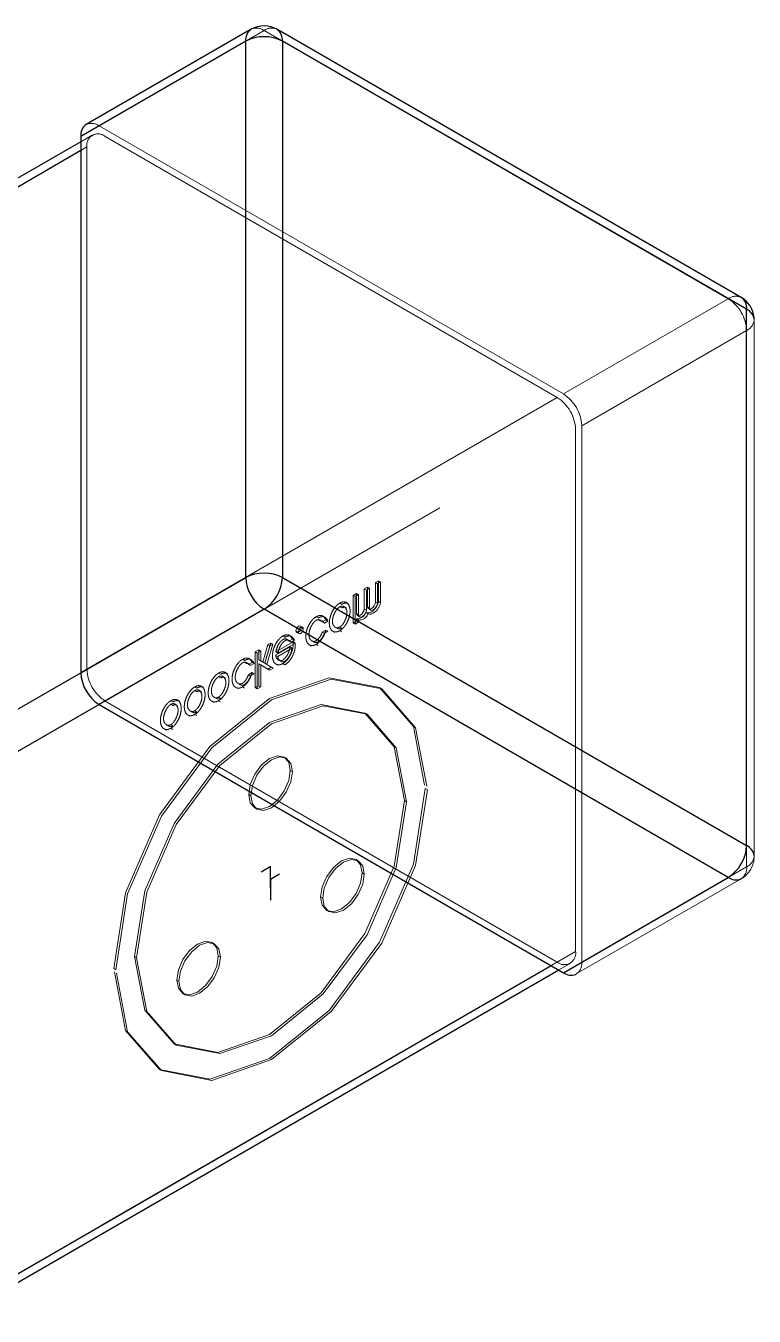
# Model space of a CAD drawing. Header units: millimetres. Extents: x 0 to 841, y 0 to 2287.
# Drawn here: x 588.186 to 589.873, y 221.641 to 224.627 of the extents above; entities that cross this region are included whole.
import ezdxf

# ---------------------------------------------------------------- set-up
doc = ezdxf.new("R2010")
doc.units = ezdxf.units.MM
doc.header["$PDSIZE"] = -1
doc.linetypes.add('HIDDEN', pattern=[1.905, 1.27, -0.635])

msp = doc.modelspace()

# ---------------------------------------------------------------- linework, layer by layer
at = {"color": 7, "linetype": 'Continuous', "lineweight": 25}
for p, q in [((588.7079, 224.6193), (588.3261, 224.3988)), ((589.8427, 223.9988), (588.7679, 224.6193)), ((588.6955, 224.5918), (588.3136, 224.3714)), ((588.6955, 223.3507), (588.6955, 224.5918)), ((588.7803, 224.5918), (588.7803, 223.3507)), ((589.8551, 223.9713), (588.7803, 224.5918)), ((588.3136, 224.3714), (588.3136, 223.1302)), ((588.3136, 224.3387), (586.9136, 223.5305)), ((588.3136, 224.359), (586.926, 223.5579)), ((589.8551, 222.7302), (589.8551, 223.9713)), ((588.3136, 223.1302), (588.6955, 223.3507)), ((588.7803, 223.3507), (589.8551, 222.7302)), ((588.7379, 223.2772), (588.3561, 223.0568)), ((589.8127, 222.6567), (588.7379, 223.2772)), ((586.9136, 222.322), (588.3136, 223.1302)), ((588.3561, 223.0568), (586.956, 222.2485)), ((588.3561, 223.0568), (589.4309, 222.4363)), ((589.4309, 222.4363), (589.8127, 222.6567)), ((588.0025, 221.6444), (589.4026, 222.4526)), ((588.0325, 221.6414), (589.4202, 222.4425))]:
    msp.add_line(p, q, dxfattribs=at)
at = {"color": 7, "linetype": 'HIDDEN', "lineweight": 18}
for p, q in [((588.3561, 224.3959), (588.7379, 224.6163)), ((588.7379, 224.6163), (589.8127, 223.9958)), ((589.4309, 223.7754), (588.3561, 224.3959)), ((586.956, 223.555), (588.3702, 224.3714)), ((588.3402, 224.3744), (588.3136, 224.359)), ((588.3702, 224.3714), (589.4167, 223.7672)), ((588.3278, 224.3469), (588.3136, 224.3387)), ((588.3278, 223.1384), (588.3278, 224.3469)), ((589.8127, 223.9958), (589.4309, 223.7754)), ((589.8727, 223.9468), (589.8725, 223.9524)), ((589.8727, 222.7057), (589.8727, 223.9468)), ((589.4733, 223.7019), (589.8551, 223.9224)), ((589.8551, 223.9224), (589.8551, 222.6812)), ((589.4167, 223.7672), (588.0025, 222.9508)), ((588.0449, 222.8773), (589.4592, 223.6938)), ((589.4592, 222.4853), (589.4592, 223.6938)), ((589.4733, 222.4608), (589.4733, 223.7019)), ((588.9701, 223.3243), (588.9775, 223.3286)), ((588.9701, 223.3243), (588.9701, 223.2777)), ((588.9701, 223.3243), (588.9749, 223.3215)), ((588.9749, 223.3215), (588.9823, 223.3258)), ((588.9749, 223.3215), (588.9749, 223.2749)), ((588.9775, 223.3286), (588.9775, 223.2834)), ((588.9775, 223.3286), (588.9823, 223.3258)), ((588.9823, 223.3258), (588.9823, 223.2806)), ((589.003, 223.3433), (588.9958, 223.3391)), ((588.9958, 223.3391), (588.9958, 223.294)), ((588.9958, 223.3391), (589.0006, 223.3363)), ((589.0079, 223.3405), (589.0006, 223.3363)), ((589.0006, 223.3363), (589.0006, 223.2912)), ((589.003, 223.3433), (589.003, 223.2948)), ((589.003, 223.3433), (589.0079, 223.3405)), ((589.0079, 223.3405), (589.0079, 223.2921)), ((588.9131, 223.2914), (588.9179, 223.2886)), ((588.9337, 223.2899), (588.9289, 223.2926)), ((588.9441, 223.3093), (588.9519, 223.3138)), ((588.9441, 223.2454), (588.9441, 223.3093)), ((588.9441, 223.3093), (588.9489, 223.3065)), ((588.9489, 223.3065), (588.9567, 223.311)), ((588.9489, 223.2427), (588.9489, 223.3065)), ((588.9519, 223.3138), (588.9519, 223.2672)), ((588.9519, 223.3138), (588.9567, 223.311)), ((588.9567, 223.311), (588.9567, 223.2644)), ((588.9958, 223.294), (589.0006, 223.2912)), ((589.003, 223.2948), (589.0079, 223.2921)), ((588.8587, 223.26), (588.8635, 223.2572)), ((588.8783, 223.259), (588.8735, 223.2618)), ((588.9131, 223.283), (588.9179, 223.2803)), ((588.9287, 223.2802), (588.9239, 223.2829)), ((588.9519, 223.2672), (588.9567, 223.2644)), ((588.9545, 223.2626), (588.9593, 223.2598)), ((588.9701, 223.2777), (588.9749, 223.2749)), ((588.9738, 223.27), (588.9786, 223.2672)), ((588.9743, 223.2696), (588.9791, 223.2669)), ((588.9775, 223.2834), (588.9823, 223.2806)), ((588.9802, 223.2782), (588.985, 223.2754)), ((588.8118, 223.2274), (588.8166, 223.2246)), ((588.8269, 223.2355), (588.8221, 223.2383)), ((588.8239, 223.2344), (588.8287, 223.2316)), ((588.8677, 223.2503), (588.8629, 223.2531)), ((588.8728, 223.248), (588.881, 223.2528)), ((588.8728, 223.248), (588.8776, 223.2453)), ((588.8728, 223.2243), (588.881, 223.2291)), ((588.8776, 223.2453), (588.8858, 223.25)), ((588.881, 223.2528), (588.8858, 223.25)), ((588.881, 223.2291), (588.8858, 223.2263)), ((588.9023, 223.236), (588.9071, 223.2332)), ((588.9131, 223.2358), (588.9179, 223.2331)), ((588.9131, 223.2275), (588.9179, 223.2247)), ((588.9441, 223.2454), (588.9519, 223.2499)), ((588.9441, 223.2454), (588.9489, 223.2427)), ((588.9489, 223.2427), (588.9567, 223.2472)), ((588.9519, 223.2499), (588.9519, 223.255)), ((588.9519, 223.255), (588.9567, 223.2522)), ((588.9519, 223.2499), (588.9567, 223.2472)), ((588.9567, 223.2472), (588.9567, 223.2522)), ((588.7398, 223.1521), (588.7533, 223.1991)), ((588.7533, 223.1991), (588.7467, 223.1953)), ((588.7533, 223.1991), (588.7581, 223.1964)), ((588.765, 223.1785), (588.8053, 223.2017)), ((588.7698, 223.1757), (588.8101, 223.199)), ((588.7815, 223.2154), (588.7863, 223.2126)), ((588.7913, 223.2058), (588.7865, 223.2086)), ((588.7956, 223.2035), (588.8038, 223.2082)), ((588.7956, 223.2035), (588.8004, 223.2007)), ((588.801, 223.2144), (588.7962, 223.2172)), ((588.8004, 223.2007), (588.8086, 223.2054)), ((588.8038, 223.2082), (588.8086, 223.2054)), ((588.8053, 223.2017), (588.8101, 223.199)), ((588.8136, 223.2235), (588.8184, 223.2208)), ((588.848, 223.2045), (588.8528, 223.2017)), ((588.8728, 223.2243), (588.8776, 223.2216)), ((588.8776, 223.2216), (588.8858, 223.2263)), ((588.8973, 223.2263), (588.9021, 223.2235)), ((588.7255, 223.1831), (588.7175, 223.1785)), ((588.7175, 223.1785), (588.7175, 223.0958)), ((588.7175, 223.1785), (588.7224, 223.1757)), ((588.7303, 223.1803), (588.7224, 223.1757)), ((588.7224, 223.1757), (588.7224, 223.093)), ((588.7255, 223.1604), (588.7255, 223.1831)), ((588.7255, 223.1831), (588.7303, 223.1803)), ((588.7303, 223.1576), (588.7303, 223.1803)), ((588.7467, 223.1953), (588.735, 223.1549)), ((588.7515, 223.1925), (588.7398, 223.1521)), ((588.7446, 223.1493), (588.7581, 223.1964)), ((588.7467, 223.1953), (588.7515, 223.1925)), ((588.7581, 223.1964), (588.7515, 223.1925)), ((588.7648, 223.1709), (588.7981, 223.1901)), ((588.7648, 223.1709), (588.7696, 223.1681)), ((588.765, 223.1785), (588.7698, 223.1757)), ((588.7696, 223.1681), (588.8029, 223.1874)), ((588.7981, 223.1901), (588.8029, 223.1874)), ((588.8429, 223.1948), (588.8477, 223.1921)), ((588.8587, 223.1961), (588.8635, 223.1933)), ((588.3136, 223.1302), (588.3278, 223.1384)), ((588.688, 223.1614), (588.6928, 223.1587)), ((588.697, 223.1518), (588.6922, 223.1546)), ((588.7021, 223.1495), (588.7103, 223.1542)), ((588.7021, 223.1495), (588.7069, 223.1467)), ((588.7076, 223.1604), (588.7028, 223.1632)), ((588.7069, 223.1467), (588.7151, 223.1515)), ((588.7103, 223.1542), (588.7151, 223.1515)), ((588.7255, 223.1604), (588.735, 223.1549)), ((588.7255, 223.1604), (588.7303, 223.1576)), ((588.7255, 223.1511), (588.7467, 223.1389)), ((588.7255, 223.1004), (588.7255, 223.1511)), ((588.7255, 223.1511), (588.7303, 223.1483)), ((588.7303, 223.1576), (588.7398, 223.1521)), ((588.7303, 223.0976), (588.7303, 223.1483)), ((588.7303, 223.1483), (588.7515, 223.1361)), ((588.735, 223.1549), (588.7398, 223.1521)), ((588.7398, 223.1521), (588.7547, 223.1435)), ((588.7398, 223.1521), (588.7446, 223.1493)), ((588.7446, 223.1493), (588.7595, 223.1407)), ((588.7467, 223.1389), (588.7547, 223.1435)), ((588.7467, 223.1389), (588.7515, 223.1361)), ((588.7515, 223.1361), (588.7595, 223.1407)), ((588.7547, 223.1435), (588.7595, 223.1407)), ((588.7657, 223.1503), (588.7705, 223.1475)), ((588.7742, 223.1585), (588.779, 223.1557)), ((588.7815, 223.1515), (588.7863, 223.1488)), ((588.6327, 223.1295), (588.6375, 223.1267)), ((588.6327, 223.1212), (588.6375, 223.1184)), ((588.6483, 223.1183), (588.6435, 223.1211)), ((588.6533, 223.128), (588.6485, 223.1308)), ((588.7021, 223.1258), (588.7103, 223.1305)), ((588.7021, 223.1258), (588.7069, 223.123)), ((588.7069, 223.123), (588.7151, 223.1278)), ((588.7103, 223.1305), (588.7151, 223.1278)), ((588.5774, 223.0976), (588.5822, 223.0948)), ((588.5774, 223.0893), (588.5822, 223.0865)), ((588.593, 223.0864), (588.5882, 223.0891)), ((588.598, 223.0961), (588.5932, 223.0989)), ((588.6722, 223.0963), (588.677, 223.0935)), ((588.6773, 223.106), (588.6821, 223.1032)), ((588.688, 223.0976), (588.6928, 223.0948)), ((588.7175, 223.0958), (588.7255, 223.1004)), ((588.7175, 223.0958), (588.7224, 223.093)), ((588.7224, 223.093), (588.7303, 223.0976)), ((588.7255, 223.1004), (588.7303, 223.0976)), ((589.0104, 223.0931), (589.0055, 223.0959)), ((588.3702, 223.0649), (588.3561, 223.0568)), ((588.3702, 223.0649), (589.4167, 222.4608)), ((588.5221, 223.0657), (588.5269, 223.0629)), ((588.5221, 223.0573), (588.5269, 223.0546)), ((588.5377, 223.0544), (588.5329, 223.0572)), ((588.5427, 223.0642), (588.5379, 223.0669)), ((588.6169, 223.0644), (588.6217, 223.0616)), ((588.6219, 223.0741), (588.6267, 223.0713)), ((588.6327, 223.074), (588.6375, 223.0712)), ((588.6327, 223.0657), (588.6375, 223.0629)), ((588.5616, 223.0325), (588.5664, 223.0297)), ((588.5666, 223.0422), (588.5714, 223.0394)), ((588.5774, 223.0421), (588.5822, 223.0393)), ((588.5774, 223.0337), (588.5822, 223.031)), ((588.9764, 223.0342), (588.9715, 223.037)), ((588.5063, 223.0005), (588.5111, 222.9978)), ((588.5113, 223.0103), (588.5161, 223.0075)), ((588.5221, 223.0101), (588.5269, 223.0074)), ((588.5221, 223.0018), (588.5269, 222.999)), ((588.7894, 222.9324), (588.7846, 222.9352)), ((588.7986, 222.904), (588.8035, 222.9013)), ((588.7025, 222.8485), (588.7073, 222.8458)), ((589.1112, 222.8624), (589.116, 222.8596)), ((588.7166, 222.8174), (588.7214, 222.8146)), ((589.0631, 222.8346), (589.0679, 222.8318)), ((588.9559, 222.6954), (588.9511, 222.6982)), ((588.9652, 222.6671), (588.97, 222.6643)), ((589.8551, 222.6812), (589.4733, 222.4608)), ((589.4609, 222.4333), (589.8427, 222.6537)), ((588.869, 222.6115), (588.8739, 222.6088)), ((588.8831, 222.5804), (588.8879, 222.5776)), ((589.4592, 222.4853), (588.0449, 221.6689)), ((588.6228, 222.5031), (588.618, 222.5059)), ((588.438, 222.4738), (588.4428, 222.471)), ((588.6321, 222.4747), (588.6369, 222.472)), ((589.4026, 222.4526), (589.4167, 222.4608)), ((589.4202, 222.4425), (589.4467, 222.4578)), ((588.3899, 222.446), (588.3947, 222.4432)), ((588.5359, 222.4192), (588.5407, 222.4164)), ((588.55, 222.3881), (588.5548, 222.3853)), ((588.5296, 222.2714), (588.5344, 222.2686)), ((588.4956, 222.2125), (588.5004, 222.2097))]:
    msp.add_line(p, q, dxfattribs=at)
at = {"color": 7, "linetype": 'Continuous'}
for p, q in [((588.7521, 222.6813), (588.7311, 222.6692)), ((588.7521, 222.6813), (588.7311, 222.6692)), ((588.7521, 222.6813), (588.7521, 222.633)), ((588.7521, 222.6813), (588.7521, 222.633)), ((588.753, 222.6528), (588.7739, 222.6649)), ((588.753, 222.6528), (588.753, 222.6044))]:
    msp.add_line(p, q, dxfattribs=at)
at = {"color": 7, "linetype": 'HIDDEN', "lineweight": 18, "flags": 128}
for points in [[(588.9738, 223.27), (588.9773, 223.2686), (588.9814, 223.2688), (588.9859, 223.2705), (588.9905, 223.2737), (588.9947, 223.278), (588.9984, 223.2832), (589.0012, 223.289), (589.003, 223.2948)], [(588.9775, 223.2834), (588.9784, 223.2801), (588.9804, 223.278), (588.9833, 223.2776), (588.9867, 223.2788), (588.99, 223.2815), (588.9929, 223.2853), (588.9949, 223.2896), (588.9958, 223.294)], [(588.9786, 223.2672), (588.9821, 223.2658), (588.9862, 223.266), (588.9907, 223.2678), (588.9953, 223.2709), (588.9995, 223.2752), (589.0032, 223.2804), (589.006, 223.2862), (589.0079, 223.2921)], [(588.9823, 223.2806), (588.9832, 223.2773), (588.9852, 223.2753), (588.9881, 223.2748), (588.9915, 223.276), (588.9948, 223.2787), (588.9977, 223.2825), (588.9998, 223.2869), (589.0006, 223.2912)], [(588.9519, 223.2672), (588.9529, 223.2642), (588.955, 223.2624), (588.9578, 223.2621), (588.961, 223.2633), (588.9642, 223.2658), (588.967, 223.2694), (588.9691, 223.2735), (588.9701, 223.2777)], [(588.9567, 223.2644), (588.9577, 223.2614), (588.9598, 223.2596), (588.9626, 223.2593), (588.9658, 223.2605), (588.969, 223.263), (588.9718, 223.2666), (588.9739, 223.2707), (588.9749, 223.2749)], [(588.8118, 223.2274), (588.8123, 223.2303), (588.8136, 223.2333), (588.8155, 223.236), (588.8178, 223.2378), (588.8201, 223.2386), (588.8221, 223.2383), (588.8234, 223.2368), (588.8239, 223.2344)], [(588.8239, 223.2344), (588.8234, 223.2314), (588.8221, 223.2284), (588.8201, 223.2258), (588.8178, 223.224), (588.8155, 223.2232), (588.8136, 223.2235), (588.8123, 223.225), (588.8118, 223.2274)], [(588.8166, 223.2246), (588.8171, 223.2276), (588.8184, 223.2306), (588.8204, 223.2332), (588.8227, 223.2351), (588.825, 223.2359), (588.8269, 223.2355), (588.8282, 223.234), (588.8287, 223.2316)], [(588.8287, 223.2316), (588.8282, 223.2287), (588.8269, 223.2257), (588.825, 223.223), (588.8227, 223.2212), (588.8204, 223.2204), (588.8184, 223.2208), (588.8171, 223.2223), (588.8166, 223.2246)], [(588.3899, 222.446), (588.4174, 222.6212), (588.4956, 222.8014), (588.6126, 222.9593), (588.7506, 223.0706), (588.8886, 223.1186), (589.0056, 223.0959), (589.0837, 223.0059), (589.1112, 222.8624)], [(588.3947, 222.4432), (588.4222, 222.6184), (588.5004, 222.7987), (588.6174, 222.9565), (588.7554, 223.0678), (588.8934, 223.1158), (589.0104, 223.0931), (589.0885, 223.0031), (589.116, 222.8596)], [(588.438, 222.4738), (588.4618, 222.6256), (588.5296, 222.7818), (588.631, 222.9186), (588.7506, 223.0151), (588.8702, 223.0567), (588.9716, 223.037), (589.0393, 222.959), (589.0631, 222.8346)], [(588.4428, 222.471), (588.4666, 222.6228), (588.5344, 222.779), (588.6358, 222.9158), (588.7554, 223.0123), (588.875, 223.0539), (588.9764, 223.0342), (589.0441, 222.9562), (589.0679, 222.8318)], [(588.7025, 222.8485), (588.7061, 222.8719), (588.7166, 222.8959), (588.7322, 222.917), (588.7506, 222.9318), (588.769, 222.9382), (588.7846, 222.9352), (588.795, 222.9232), (588.7986, 222.904)], [(588.7073, 222.8458), (588.711, 222.8691), (588.7214, 222.8931), (588.737, 222.9142), (588.7554, 222.929), (588.7738, 222.9354), (588.7894, 222.9324), (588.7998, 222.9204), (588.8035, 222.9013)], [(588.7986, 222.904), (588.795, 222.8807), (588.7846, 222.8567), (588.769, 222.8356), (588.7506, 222.8208), (588.7322, 222.8144), (588.7166, 222.8174), (588.7061, 222.8294), (588.7025, 222.8485)], [(588.8035, 222.9013), (588.7998, 222.8779), (588.7894, 222.8539), (588.7738, 222.8328), (588.7554, 222.818), (588.737, 222.8116), (588.7214, 222.8146), (588.711, 222.8266), (588.7073, 222.8458)], [(589.1112, 222.8624), (589.0837, 222.6872), (589.0056, 222.5069), (588.8886, 222.3491), (588.7506, 222.2377), (588.6126, 222.1898), (588.4956, 222.2125), (588.4174, 222.3025), (588.3899, 222.446)], [(589.116, 222.8596), (589.0885, 222.6844), (589.0104, 222.5042), (588.8934, 222.3463), (588.7554, 222.235), (588.6174, 222.187), (588.5004, 222.2097), (588.4222, 222.2997), (588.3947, 222.4432)], [(589.0631, 222.8346), (589.0393, 222.6828), (588.9716, 222.5266), (588.8702, 222.3898), (588.7506, 222.2933), (588.631, 222.2517), (588.5296, 222.2714), (588.4618, 222.3494), (588.438, 222.4738)], [(589.0679, 222.8318), (589.0441, 222.68), (588.9764, 222.5238), (588.875, 222.387), (588.7554, 222.2905), (588.6358, 222.2489), (588.5344, 222.2686), (588.4666, 222.3466), (588.4428, 222.471)], [(588.869, 222.6115), (588.8727, 222.6349), (588.8831, 222.6589), (588.8987, 222.68), (588.9171, 222.6948), (588.9355, 222.7012), (588.9511, 222.6982), (588.9616, 222.6862), (588.9652, 222.6671)], [(588.8739, 222.6088), (588.8775, 222.6321), (588.8879, 222.6562), (588.9035, 222.6772), (588.9219, 222.692), (588.9403, 222.6984), (588.9559, 222.6954), (588.9664, 222.6834), (588.97, 222.6643)], [(588.9652, 222.6671), (588.9616, 222.6437), (588.9511, 222.6197), (588.9355, 222.5986), (588.9171, 222.5838), (588.8987, 222.5774), (588.8831, 222.5804), (588.8727, 222.5924), (588.869, 222.6115)], [(588.97, 222.6643), (588.9664, 222.6409), (588.9559, 222.6169), (588.9403, 222.5958), (588.9219, 222.581), (588.9035, 222.5746), (588.8879, 222.5776), (588.8775, 222.5896), (588.8739, 222.6088)], [(588.5359, 222.4192), (588.5396, 222.4426), (588.55, 222.4666), (588.5656, 222.4877), (588.584, 222.5025), (588.6024, 222.5089), (588.618, 222.5059), (588.6284, 222.4939), (588.6321, 222.4747)], [(588.5407, 222.4164), (588.5444, 222.4398), (588.5548, 222.4638), (588.5704, 222.4849), (588.5888, 222.4997), (588.6072, 222.5061), (588.6228, 222.5031), (588.6332, 222.4911), (588.6369, 222.472)], [(588.6321, 222.4747), (588.6284, 222.4514), (588.618, 222.4273), (588.6024, 222.4063), (588.584, 222.3915), (588.5656, 222.3851), (588.55, 222.3881), (588.5396, 222.4001), (588.5359, 222.4192)], [(588.6369, 222.472), (588.6332, 222.4486), (588.6228, 222.4246), (588.6072, 222.4035), (588.5888, 222.3887), (588.5704, 222.3823), (588.5548, 222.3853), (588.5444, 222.3973), (588.5407, 222.4164)]]:
    msp.add_lwpolyline(points, dxfattribs=at)
at = {"color": 7, "linetype": 'Continuous', "lineweight": 25}
for centre, radius, start, end in [((588.7255, 224.5948), 0.0302, 125.698, 185.6204), ((588.7379, 224.5099), 0.0922, 62.6097, 117.3903), ((588.7379, 224.5673), 0.06, 60.0027, 119.9973), ((588.7503, 224.5948), 0.0302, 354.3796, 54.302), ((588.3437, 224.3743), 0.0302, 125.698, 185.6204), ((589.8127, 223.9468), 0.06, 5.2649, 60.0027), ((589.8251, 223.9743), 0.0302, 354.3796, 54.302), ((589.8422, 223.9432), 0.031, 10.3178, 65.2107), ((588.7379, 223.2688), 0.0922, 62.6097, 117.3903), ((588.7876, 223.3549), 0.0922, 182.6055, 237.3945), ((588.6882, 223.3549), 0.0922, 302.6055, 357.3945), ((588.4058, 223.1344), 0.0922, 182.6055, 237.3945), ((589.763, 222.7344), 0.0922, 302.6055, 357.3945), ((589.8422, 222.7021), 0.031, 10.3178, 65.2107), ((589.8306, 222.682), 0.031, 234.7963, 289.691), ((589.4487, 222.4616), 0.031, 234.7963, 289.691)]:
    msp.add_arc(centre, radius, start, end, dxfattribs=at)
at = {"color": 7, "linetype": 'HIDDEN', "lineweight": 18}
for centre, radius, start, end in [((588.7203, 224.5918), 0.0302, 54.3818, 114.314), ((588.7555, 224.5918), 0.0302, 65.6861, 125.6182), ((588.3385, 224.3713), 0.0302, 54.3818, 114.314), ((588.3537, 224.3511), 0.0262, 50.7967, 189.214), ((589.8303, 223.9713), 0.0302, 65.6861, 125.6182), ((589.763, 223.9182), 0.0922, 2.6055, 57.3945), ((589.8437, 223.9489), 0.0289, 293.2778, 359.7404), ((589.367, 223.6896), 0.0922, 2.6055, 57.3945), ((589.3812, 223.6977), 0.0922, 2.6055, 57.3945), ((588.9531, 223.2767), 0.0217, 266.7937, 342.0245), ((588.958, 223.2739), 0.0217, 266.7937, 342.0245), ((588.4199, 223.1426), 0.0922, 182.6055, 237.3945), ((589.8127, 222.7057), 0.06, 299.9973, 0), ((589.8437, 222.7078), 0.0289, 293.2778, 359.7404), ((589.8264, 222.6778), 0.0289, 300.2638, 6.7169), ((589.4333, 222.4811), 0.0262, 230.7967, 9.214), ((589.4454, 222.457), 0.0282, 299.2639, 7.7168)]:
    msp.add_arc(centre, radius, start, end, dxfattribs=at)
for points, knots in [([(588.9131, 223.2275), (588.9116, 223.2268), (588.9085, 223.2252), (588.9034, 223.2243), (588.8982, 223.2253), (588.8934, 223.229), (588.8899, 223.2358), (588.8886, 223.2453), (588.8899, 223.2563), (588.8934, 223.2671), (588.8982, 223.2764), (588.9034, 223.2834), (588.9085, 223.2884), (588.9116, 223.2904), (588.9131, 223.2914)], [0, 0, 0, 0, 0.053784, 0.117806, 0.194259, 0.284674, 0.388205, 0.5, 0.611795, 0.715326, 0.805741, 0.882194, 0.946216, 1, 1, 1, 1]), ([(588.9131, 223.2914), (588.9146, 223.2921), (588.9177, 223.2937), (588.9228, 223.2946), (588.928, 223.2936), (588.9328, 223.2899), (588.9363, 223.2831), (588.9376, 223.2736), (588.9363, 223.2626), (588.9328, 223.2518), (588.928, 223.2425), (588.9228, 223.2355), (588.9177, 223.2305), (588.9146, 223.2285), (588.9131, 223.2275)], [0, 0, 0, 0, 0.053784, 0.117806, 0.194259, 0.284674, 0.388205, 0.5, 0.611795, 0.715326, 0.805741, 0.882194, 0.946216, 1, 1, 1, 1]), ([(588.9179, 223.2886), (588.9194, 223.2893), (588.9226, 223.291), (588.9275, 223.2917), (588.9314, 223.2914), (588.9332, 223.29), (588.9335, 223.2896)], [0, 0, 0, 0, 0.247731, 0.542616, 0.894759, 1, 1, 1, 1]), ([(588.8587, 223.1961), (588.8572, 223.1954), (588.854, 223.1938), (588.849, 223.1929), (588.8438, 223.1939), (588.8389, 223.1976), (588.8355, 223.2044), (588.8342, 223.2139), (588.8355, 223.2249), (588.8389, 223.2357), (588.8438, 223.245), (588.849, 223.252), (588.854, 223.257), (588.8572, 223.259), (588.8587, 223.26)], [0, 0, 0, 0, 0.053784, 0.117806, 0.194259, 0.284674, 0.388205, 0.5, 0.611795, 0.715326, 0.805741, 0.882194, 0.946216, 1, 1, 1, 1]), ([(588.8587, 223.26), (588.8613, 223.2611), (588.8668, 223.2636), (588.8756, 223.2621), (588.8789, 223.2563), (588.881, 223.2528)], [0, 0, 0, 0, 0.262326, 0.545229, 1, 1, 1, 1]), ([(588.8635, 223.2572), (588.8661, 223.2584), (588.8716, 223.2608), (588.8804, 223.2594), (588.8837, 223.2536), (588.8858, 223.25)], [0, 0, 0, 0, 0.262326, 0.545229, 1, 1, 1, 1]), ([(588.9131, 223.2358), (588.911, 223.2351), (588.9064, 223.2335), (588.9011, 223.2363), (588.8973, 223.2415), (588.8957, 223.2494), (588.8973, 223.2592), (588.9011, 223.2688), (588.9064, 223.2777), (588.911, 223.2813), (588.9131, 223.283)], [0, 0, 0, 0, 0.111736, 0.23533, 0.367087, 0.5, 0.632913, 0.76467, 0.888264, 1, 1, 1, 1]), ([(588.9131, 223.283), (588.9152, 223.2838), (588.9198, 223.2854), (588.9251, 223.2826), (588.9289, 223.2774), (588.9305, 223.2695), (588.9289, 223.2597), (588.9251, 223.2501), (588.9198, 223.2411), (588.9152, 223.2376), (588.9131, 223.2358)], [0, 0, 0, 0, 0.111736, 0.23533, 0.367087, 0.5, 0.632913, 0.76467, 0.888264, 1, 1, 1, 1]), ([(588.9179, 223.2803), (588.9201, 223.2811), (588.9243, 223.2827), (588.9272, 223.2808), (588.9286, 223.2799)], [0, 0, 0, 0, 0.519668, 1, 1, 1, 1]), ([(588.8728, 223.2243), (588.8717, 223.2217), (588.8695, 223.2165), (588.8649, 223.2096), (588.8596, 223.2044), (588.854, 223.2024), (588.8492, 223.2033), (588.8453, 223.2064), (588.8426, 223.2114), (588.8415, 223.2181), (588.8426, 223.226), (588.8453, 223.2342), (588.8492, 223.2418), (588.854, 223.2483), (588.8596, 223.2526), (588.8649, 223.2536), (588.8695, 223.2521), (588.8717, 223.2494), (588.8728, 223.248)], [0, 0, 0, 0, 0.06591, 0.127752, 0.184575, 0.240344, 0.300579, 0.365486, 0.4327, 0.5, 0.5673, 0.634514, 0.699421, 0.759656, 0.815425, 0.872248, 0.93409, 1, 1, 1, 1]), ([(588.881, 223.2291), (588.8798, 223.2253), (588.8775, 223.2178), (588.8715, 223.2079), (588.865, 223.2004), (588.8607, 223.1975), (588.8587, 223.1961)], [0, 0, 0, 0, 0.289345, 0.578702, 0.796119, 1, 1, 1, 1]), ([(588.8676, 223.25), (588.8682, 223.2502), (588.8707, 223.2509), (588.8743, 223.2492), (588.8765, 223.2466), (588.8776, 223.2453)], [0, 0, 0, 0, 0.134178, 0.553306, 1, 1, 1, 1]), ([(588.9179, 223.2331), (588.9157, 223.2323), (588.9116, 223.2307), (588.9086, 223.2325), (588.9072, 223.2334)], [0, 0, 0, 0, 0.519668, 1, 1, 1, 1]), ([(588.7815, 223.1515), (588.78, 223.1508), (588.7768, 223.1492), (588.7718, 223.1483), (588.7665, 223.1493), (588.7617, 223.153), (588.7583, 223.1598), (588.757, 223.1693), (588.7583, 223.1803), (588.7617, 223.1911), (588.7665, 223.2004), (588.7718, 223.2074), (588.7768, 223.2124), (588.78, 223.2144), (588.7815, 223.2154)], [0, 0, 0, 0, 0.053784, 0.117806, 0.194259, 0.284674, 0.388205, 0.5, 0.611795, 0.715326, 0.805741, 0.882194, 0.946216, 1, 1, 1, 1]), ([(588.765, 223.1785), (588.7664, 223.1835), (588.7683, 223.1909), (588.7739, 223.1999), (588.7785, 223.2053), (588.7836, 223.2085), (588.7884, 223.2088), (588.7926, 223.2072), (588.7946, 223.2047), (588.7956, 223.2035)], [0, 0, 0, 0, 0.267845, 0.395145, 0.51294, 0.624534, 0.740912, 0.866836, 1, 1, 1, 1]), ([(588.7698, 223.1757), (588.7712, 223.1808), (588.7731, 223.1882), (588.7787, 223.1972), (588.7833, 223.2025), (588.7884, 223.2057), (588.7932, 223.2061), (588.7974, 223.2044), (588.7994, 223.202), (588.8004, 223.2007)], [0, 0, 0, 0, 0.267845, 0.395145, 0.51294, 0.624534, 0.740912, 0.866836, 1, 1, 1, 1]), ([(588.7815, 223.2154), (588.7841, 223.2165), (588.7895, 223.219), (588.7983, 223.2176), (588.8017, 223.2118), (588.8038, 223.2082)], [0, 0, 0, 0, 0.262326, 0.54523, 1, 1, 1, 1]), ([(588.8053, 223.2017), (588.8053, 223.1969), (588.8054, 223.1868), (588.7997, 223.172), (588.793, 223.1617), (588.7872, 223.1554), (588.7833, 223.1528), (588.7815, 223.1515)], [0, 0, 0, 0, 0.284269, 0.585299, 0.73536, 0.873926, 1, 1, 1, 1]), ([(588.7863, 223.2126), (588.7889, 223.2138), (588.7943, 223.2162), (588.8031, 223.2148), (588.8065, 223.209), (588.8086, 223.2054)], [0, 0, 0, 0, 0.262326, 0.54523, 1, 1, 1, 1]), ([(588.8101, 223.199), (588.8101, 223.1941), (588.8102, 223.184), (588.8045, 223.1692), (588.7978, 223.1589), (588.7921, 223.1526), (588.7881, 223.15), (588.7863, 223.1488)], [0, 0, 0, 0, 0.284269, 0.585299, 0.73536, 0.873926, 1, 1, 1, 1]), ([(588.8776, 223.2216), (588.8765, 223.2189), (588.8743, 223.2137), (588.8697, 223.2069), (588.8644, 223.2017), (588.8589, 223.1997), (588.855, 223.2001), (588.8534, 223.2016), (588.8529, 223.2019)], [0, 0, 0, 0, 0.203733, 0.394894, 0.570539, 0.742926, 0.929119, 1, 1, 1, 1]), ([(588.7981, 223.1901), (588.7976, 223.1872), (588.7965, 223.1813), (588.7925, 223.1724), (588.7875, 223.1648), (588.7815, 223.1592), (588.7754, 223.1577), (588.7704, 223.1596), (588.7664, 223.1639), (588.7653, 223.1686), (588.7648, 223.1709)], [0, 0, 0, 0, 0.133809, 0.265222, 0.38803, 0.5, 0.61197, 0.734778, 0.866191, 1, 1, 1, 1]), ([(588.7745, 223.1583), (588.7735, 223.1593), (588.771, 223.1616), (588.7701, 223.1657), (588.7696, 223.1681)], [0, 0, 0, 0, 0.422439, 1, 1, 1, 1]), ([(588.8029, 223.1874), (588.8024, 223.1844), (588.8013, 223.1785), (588.7974, 223.1697), (588.7923, 223.162), (588.7863, 223.1565), (588.781, 223.155), (588.7786, 223.156), (588.7777, 223.1565)], [0, 0, 0, 0, 0.196173, 0.388834, 0.56888, 0.733035, 0.897191, 1, 1, 1, 1]), ([(588.688, 223.0976), (588.6866, 223.0968), (588.6834, 223.0952), (588.6784, 223.0944), (588.6731, 223.0954), (588.6683, 223.0991), (588.6648, 223.1059), (588.6635, 223.1154), (588.6648, 223.1264), (588.6683, 223.1372), (588.6731, 223.1464), (588.6784, 223.1535), (588.6834, 223.1584), (588.6866, 223.1605), (588.688, 223.1614)], [0, 0, 0, 0, 0.053784, 0.117806, 0.194259, 0.284674, 0.388205, 0.5, 0.611795, 0.715326, 0.805741, 0.882194, 0.946216, 1, 1, 1, 1]), ([(588.7021, 223.1258), (588.701, 223.1231), (588.6988, 223.118), (588.6942, 223.1111), (588.6889, 223.1059), (588.6834, 223.1039), (588.6786, 223.1048), (588.6746, 223.1079), (588.6719, 223.1129), (588.6708, 223.1196), (588.6719, 223.1275), (588.6746, 223.1357), (588.6786, 223.1433), (588.6834, 223.1497), (588.6889, 223.1541), (588.6942, 223.1551), (588.6988, 223.1535), (588.701, 223.1509), (588.7021, 223.1495)], [0, 0, 0, 0, 0.06591, 0.127752, 0.184575, 0.240344, 0.300579, 0.365486, 0.4327, 0.5, 0.5673, 0.634514, 0.699421, 0.759656, 0.815425, 0.872248, 0.93409, 1, 1, 1, 1]), ([(588.688, 223.1614), (588.6906, 223.1626), (588.6961, 223.165), (588.7049, 223.1636), (588.7083, 223.1578), (588.7103, 223.1542)], [0, 0, 0, 0, 0.262326, 0.545229, 1, 1, 1, 1]), ([(588.6928, 223.1587), (588.6954, 223.1598), (588.7009, 223.1623), (588.7097, 223.1608), (588.7131, 223.155), (588.7151, 223.1515)], [0, 0, 0, 0, 0.262326, 0.545229, 1, 1, 1, 1]), ([(588.6969, 223.1515), (588.6975, 223.1517), (588.7, 223.1523), (588.7036, 223.1506), (588.7058, 223.1481), (588.7069, 223.1467)], [0, 0, 0, 0, 0.134178, 0.553306, 1, 1, 1, 1]), ([(588.6327, 223.0657), (588.6313, 223.0649), (588.6281, 223.0633), (588.6231, 223.0625), (588.6178, 223.0634), (588.613, 223.0671), (588.6095, 223.0739), (588.6082, 223.0835), (588.6095, 223.0944), (588.613, 223.1052), (588.6178, 223.1145), (588.6231, 223.1215), (588.6281, 223.1265), (588.6313, 223.1286), (588.6327, 223.1295)], [0, 0, 0, 0, 0.053784, 0.117806, 0.194259, 0.284674, 0.388205, 0.5, 0.611795, 0.715326, 0.805741, 0.882194, 0.946216, 1, 1, 1, 1]), ([(588.6327, 223.074), (588.6306, 223.0732), (588.6261, 223.0716), (588.6207, 223.0744), (588.6169, 223.0796), (588.6154, 223.0876), (588.6169, 223.0973), (588.6207, 223.107), (588.6261, 223.1159), (588.6306, 223.1195), (588.6327, 223.1212)], [0, 0, 0, 0, 0.111736, 0.23533, 0.367087, 0.5, 0.632913, 0.76467, 0.888264, 1, 1, 1, 1]), ([(588.6327, 223.1295), (588.6342, 223.1302), (588.6374, 223.1319), (588.6424, 223.1327), (588.6476, 223.1317), (588.6525, 223.128), (588.6559, 223.1212), (588.6572, 223.1117), (588.6559, 223.1007), (588.6525, 223.0899), (588.6476, 223.0807), (588.6424, 223.0736), (588.6374, 223.0687), (588.6342, 223.0666), (588.6327, 223.0657)], [0, 0, 0, 0, 0.053784, 0.117806, 0.194259, 0.284674, 0.388205, 0.5, 0.611795, 0.715326, 0.805741, 0.882194, 0.946216, 1, 1, 1, 1]), ([(588.6327, 223.1212), (588.6349, 223.122), (588.6394, 223.1236), (588.6447, 223.1208), (588.6485, 223.1155), (588.6501, 223.1076), (588.6485, 223.0978), (588.6447, 223.0882), (588.6394, 223.0793), (588.6349, 223.0757), (588.6327, 223.074)], [0, 0, 0, 0, 0.111736, 0.23533, 0.367087, 0.5, 0.632913, 0.76467, 0.888264, 1, 1, 1, 1]), ([(588.6375, 223.1267), (588.639, 223.1275), (588.6422, 223.1291), (588.6471, 223.1298), (588.6511, 223.1295), (588.6528, 223.1281), (588.6532, 223.1278)], [0, 0, 0, 0, 0.247731, 0.542616, 0.894759, 1, 1, 1, 1]), ([(588.6375, 223.1184), (588.6397, 223.1192), (588.6439, 223.1208), (588.6468, 223.119), (588.6482, 223.1181)], [0, 0, 0, 0, 0.519668, 1, 1, 1, 1]), ([(588.7069, 223.123), (588.7058, 223.1204), (588.7036, 223.1152), (588.699, 223.1083), (588.6937, 223.1031), (588.6882, 223.1012), (588.6843, 223.1016), (588.6827, 223.103), (588.6823, 223.1034)], [0, 0, 0, 0, 0.203733, 0.394894, 0.570539, 0.742926, 0.929119, 1, 1, 1, 1]), ([(588.7103, 223.1305), (588.7091, 223.1268), (588.7068, 223.1192), (588.7008, 223.1093), (588.6943, 223.1018), (588.6901, 223.099), (588.688, 223.0976)], [0, 0, 0, 0, 0.289345, 0.578702, 0.796119, 1, 1, 1, 1]), ([(588.5774, 223.0337), (588.576, 223.033), (588.5728, 223.0314), (588.5678, 223.0306), (588.5625, 223.0315), (588.5577, 223.0352), (588.5542, 223.042), (588.5529, 223.0515), (588.5542, 223.0625), (588.5577, 223.0733), (588.5625, 223.0826), (588.5678, 223.0896), (588.5728, 223.0946), (588.576, 223.0966), (588.5774, 223.0976)], [0, 0, 0, 0, 0.0537844, 0.1178061, 0.1942591, 0.2846742, 0.3882046, 0.5, 0.6117954, 0.7153258, 0.8057409, 0.8821939, 0.9462156, 1, 1, 1, 1]), ([(588.5774, 223.0421), (588.5753, 223.0413), (588.5708, 223.0397), (588.5655, 223.0425), (588.5616, 223.0477), (588.5601, 223.0556), (588.5616, 223.0654), (588.5655, 223.075), (588.5708, 223.084), (588.5753, 223.0876), (588.5774, 223.0893)], [0, 0, 0, 0, 0.111736, 0.23533, 0.367087, 0.5, 0.632913, 0.76467, 0.888264, 1, 1, 1, 1]), ([(588.5774, 223.0976), (588.5789, 223.0983), (588.5821, 223.0999), (588.5871, 223.1008), (588.5923, 223.0998), (588.5972, 223.0961), (588.6006, 223.0893), (588.6019, 223.0798), (588.6006, 223.0688), (588.5972, 223.058), (588.5923, 223.0487), (588.5871, 223.0417), (588.5821, 223.0367), (588.5789, 223.0347), (588.5774, 223.0337)], [0, 0, 0, 0, 0.053784, 0.117806, 0.194259, 0.284674, 0.388205, 0.5, 0.611795, 0.715326, 0.805741, 0.882194, 0.946216, 1, 1, 1, 1]), ([(588.5774, 223.0893), (588.5796, 223.09), (588.5841, 223.0917), (588.5894, 223.0889), (588.5932, 223.0836), (588.5948, 223.0757), (588.5932, 223.0659), (588.5894, 223.0563), (588.5841, 223.0474), (588.5796, 223.0438), (588.5774, 223.0421)], [0, 0, 0, 0, 0.111736, 0.23533, 0.367087, 0.5, 0.632913, 0.76467, 0.888264, 1, 1, 1, 1]), ([(588.5822, 223.0948), (588.5837, 223.0956), (588.5869, 223.0972), (588.5918, 223.0979), (588.5958, 223.0976), (588.5975, 223.0962), (588.5979, 223.0958)], [0, 0, 0, 0, 0.247731, 0.542616, 0.894759, 1, 1, 1, 1]), ([(588.5822, 223.0865), (588.5844, 223.0873), (588.5886, 223.0889), (588.5915, 223.087), (588.5929, 223.0862)], [0, 0, 0, 0, 0.5196677, 1, 1, 1, 1]), ([(588.5221, 223.0018), (588.5207, 223.0011), (588.5175, 222.9995), (588.5125, 222.9986), (588.5072, 222.9996), (588.5024, 223.0033), (588.4989, 223.0101), (588.4976, 223.0196), (588.4989, 223.0306), (588.5024, 223.0414), (588.5072, 223.0507), (588.5125, 223.0577), (588.5175, 223.0627), (588.5207, 223.0647), (588.5221, 223.0657)], [0, 0, 0, 0, 0.0537844, 0.1178061, 0.1942591, 0.2846742, 0.3882046, 0.5, 0.6117954, 0.7153258, 0.8057409, 0.8821939, 0.9462156, 1, 1, 1, 1]), ([(588.5221, 223.0101), (588.52, 223.0094), (588.5155, 223.0078), (588.5102, 223.0105), (588.5063, 223.0158), (588.5048, 223.0237), (588.5063, 223.0335), (588.5102, 223.0431), (588.5155, 223.052), (588.52, 223.0556), (588.5221, 223.0573)], [0, 0, 0, 0, 0.111736, 0.23533, 0.367087, 0.5, 0.632913, 0.76467, 0.888264, 1, 1, 1, 1]), ([(588.5221, 223.0657), (588.5236, 223.0664), (588.5268, 223.068), (588.5318, 223.0688), (588.537, 223.0679), (588.5419, 223.0642), (588.5453, 223.0574), (588.5466, 223.0479), (588.5453, 223.0369), (588.5419, 223.0261), (588.537, 223.0168), (588.5318, 223.0098), (588.5268, 223.0048), (588.5236, 223.0028), (588.5221, 223.0018)], [0, 0, 0, 0, 0.053784, 0.117806, 0.194259, 0.284674, 0.388205, 0.5, 0.611795, 0.715326, 0.805741, 0.882194, 0.946216, 1, 1, 1, 1]), ([(588.5221, 223.0573), (588.5243, 223.0581), (588.5288, 223.0597), (588.5341, 223.0569), (588.5379, 223.0517), (588.5395, 223.0438), (588.5379, 223.034), (588.5341, 223.0244), (588.5288, 223.0154), (588.5243, 223.0118), (588.5221, 223.0101)], [0, 0, 0, 0, 0.111736, 0.23533, 0.367087, 0.5, 0.632913, 0.76467, 0.888264, 1, 1, 1, 1]), ([(588.5269, 223.0629), (588.5284, 223.0636), (588.5316, 223.0653), (588.5365, 223.066), (588.5405, 223.0657), (588.5422, 223.0642), (588.5426, 223.0639)], [0, 0, 0, 0, 0.2477313, 0.5426157, 0.8947587, 1, 1, 1, 1]), ([(588.5269, 223.0546), (588.5291, 223.0554), (588.5333, 223.057), (588.5362, 223.0551), (588.5376, 223.0542)], [0, 0, 0, 0, 0.519668, 1, 1, 1, 1]), ([(588.6375, 223.0712), (588.6353, 223.0704), (588.6312, 223.0688), (588.6282, 223.0707), (588.6268, 223.0715)], [0, 0, 0, 0, 0.519668, 1, 1, 1, 1]), ([(588.5822, 223.0393), (588.5801, 223.0385), (588.5759, 223.0369), (588.5729, 223.0387), (588.5715, 223.0396)], [0, 0, 0, 0, 0.5196677, 1, 1, 1, 1]), ([(588.5269, 223.0074), (588.5248, 223.0065), (588.5206, 223.005), (588.5177, 223.0068), (588.5162, 223.0077)], [0, 0, 0, 0, 0.5196677, 1, 1, 1, 1])]:
    msp.add_open_spline(points, degree=3, knots=knots, dxfattribs=at)
at = {"color": 7, "linetype": 'Continuous'}
for p in [(588.7521, 222.6813), (588.7521, 222.6813), (588.753, 222.6528)]:
    msp.add_point(p, dxfattribs=at)

doc.saveas('drawing.dxf')
